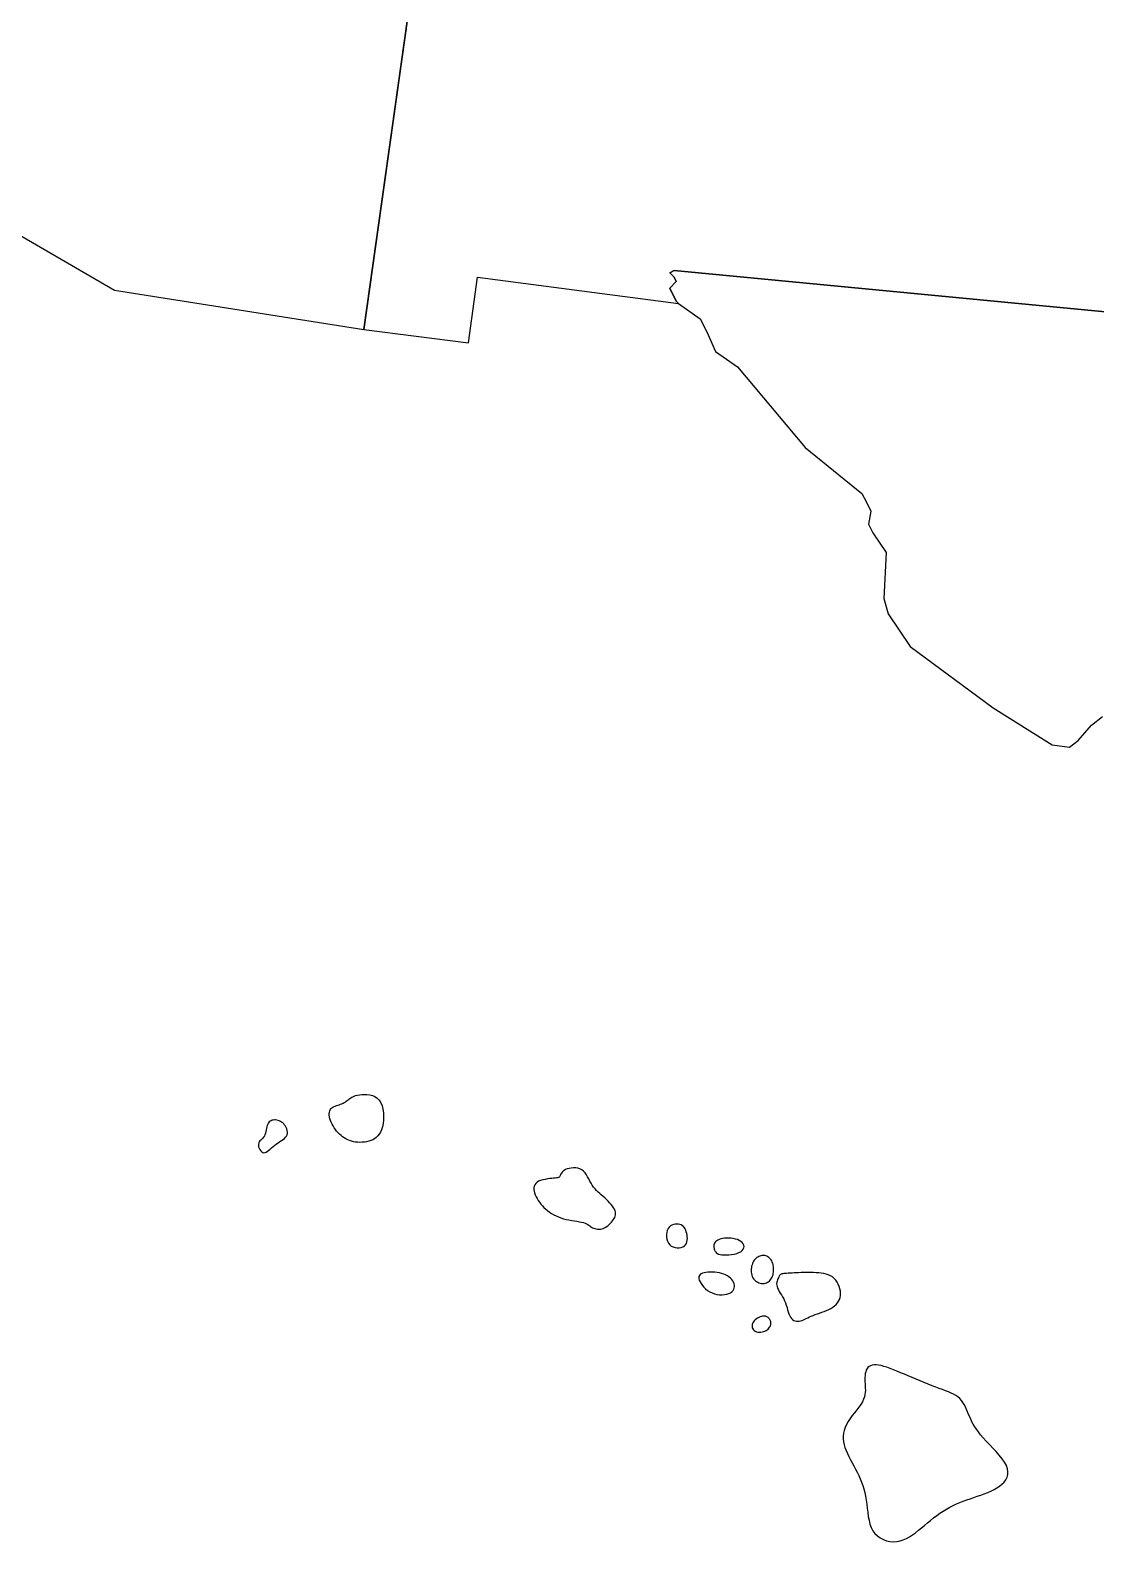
# Model space of a CAD drawing. Extents: x -21.6 to -5.8, y -9.1 to 2.6.
# Drawn here: x -18.67 to -15.871, y -9.111 to -5.14 of the extents above; entities that cross this region are included whole.
import ezdxf

# ---------------------------------------------------------------- set-up
doc = ezdxf.new("R2010")
doc.units = 0
doc.header["$MEASUREMENT"] = 0
doc.layers.add('BORDERS', color=18, linetype='CONTINUOUS')

msp = doc.modelspace()

# ---------------------------------------------------------------- linework, layer by layer
at = {"layer": 'BORDERS', "color": 7}
for p, q in [((-17.7941, -5.9265), (-17.4898, -3.7677)), ((-17.4898, -3.7677), (-17.7941, -5.9265)), ((-19.5567, -5.1801), (-18.4486, -5.8232)), ((-17.5185, -5.9609), (-17.4956, -5.7887)), ((-17.4956, -5.7887), (-16.9674, -5.8576)), ((-16.9903, -5.7772), (-16.9788, -5.7715)), ((-16.9788, -5.7715), (-16.9903, -5.7772)), ((-16.9788, -5.7887), (-16.9903, -5.7772)), ((-16.9903, -5.7772), (-16.9788, -5.7887)), ((-16.9788, -5.7715), (-15.8363, -5.8806)), ((-15.8363, -5.8806), (-16.9788, -5.7715)), ((-16.9731, -5.8002), (-16.9788, -5.7887)), ((-16.9788, -5.7887), (-16.9731, -5.8002)), ((-18.4486, -5.8232), (-17.7941, -5.9265)), ((-16.9903, -5.8174), (-16.9731, -5.8002)), ((-16.9731, -5.8002), (-16.9903, -5.8174)), ((-16.9731, -5.8519), (-16.9903, -5.8174)), ((-16.9903, -5.8174), (-16.9731, -5.8519)), ((-16.9674, -5.8576), (-16.9731, -5.8519)), ((-16.9731, -5.8519), (-16.9674, -5.8576)), ((-16.9674, -5.8576), (-16.9099, -5.8978)), ((-16.9099, -5.8978), (-16.8927, -5.9322)), ((-17.7941, -5.9265), (-17.5185, -5.9609)), ((-16.8927, -5.9322), (-16.8698, -5.9839)), ((-16.8698, -5.9839), (-16.8123, -6.0241)), ((-16.8123, -6.0241), (-16.6344, -6.2365)), ((-16.6344, -6.2365), (-16.4851, -6.3571)), ((-16.4851, -6.3571), (-16.4736, -6.3801)), ((-16.4736, -6.3801), (-16.4621, -6.403)), ((-16.4621, -6.403), (-16.4679, -6.4375)), ((-16.4679, -6.4375), (-16.4564, -6.4604)), ((-16.4564, -6.4604), (-16.4219, -6.5121)), ((-16.4219, -6.5121), (-16.4277, -6.6327)), ((-16.4277, -6.6327), (-16.4162, -6.6729)), ((-16.4162, -6.6729), (-16.3588, -6.759)), ((-16.3588, -6.759), (-16.1406, -6.9198)), ((-16.1406, -6.9198), (-15.9856, -7.0174)), ((-15.8822, -6.9657), (-15.8535, -6.9427)), ((-15.9167, -7.0059), (-15.8822, -6.9657)), ((-15.9856, -7.0174), (-15.9396, -7.0231)), ((-15.9396, -7.0231), (-15.9167, -7.0059)), ((-17.8255, -7.9431), (-17.8226, -7.9415)), ((-17.8226, -7.9415), (-17.8192, -7.9401)), ((-17.8192, -7.9401), (-17.8154, -7.9388)), ((-17.8154, -7.9388), (-17.8108, -7.9377)), ((-17.8108, -7.9377), (-17.8056, -7.9367)), ((-17.8056, -7.9367), (-17.7995, -7.936)), ((-17.7995, -7.936), (-17.7927, -7.9357)), ((-17.7927, -7.9357), (-17.7857, -7.9359)), ((-17.7857, -7.9359), (-17.7785, -7.9368)), ((-17.7785, -7.9368), (-17.7714, -7.9386)), ((-17.7714, -7.9386), (-17.7646, -7.9414)), ((-17.7646, -7.9414), (-17.7585, -7.9454)), ((-17.8844, -7.9825), (-17.8836, -7.979)), ((-17.8836, -7.979), (-17.8822, -7.9758)), ((-17.8822, -7.9758), (-17.8804, -7.9731)), ((-17.8804, -7.9731), (-17.8781, -7.9708)), ((-17.8781, -7.9708), (-17.8753, -7.9689)), ((-17.8753, -7.9689), (-17.8722, -7.9674)), ((-17.8722, -7.9674), (-17.8689, -7.9661)), ((-17.8689, -7.9661), (-17.8654, -7.9649)), ((-17.8654, -7.9649), (-17.8618, -7.9638)), ((-17.8618, -7.9638), (-17.8583, -7.9627)), ((-17.8583, -7.9627), (-17.8548, -7.9616)), ((-17.8548, -7.9616), (-17.8516, -7.9602)), ((-17.8516, -7.9602), (-17.8486, -7.9588)), ((-17.8486, -7.9588), (-17.8457, -7.9572)), ((-17.8457, -7.9572), (-17.8429, -7.9555)), ((-17.8429, -7.9555), (-17.8403, -7.9537)), ((-17.8403, -7.9537), (-17.8378, -7.9519)), ((-17.8378, -7.9519), (-17.8354, -7.9501)), ((-17.8354, -7.9501), (-17.833, -7.9482)), ((-17.833, -7.9482), (-17.8306, -7.9464)), ((-17.8306, -7.9464), (-17.8282, -7.9447)), ((-17.8282, -7.9447), (-17.8255, -7.9431)), ((-17.7585, -7.9454), (-17.7533, -7.9508)), ((-17.7533, -7.9508), (-17.7491, -7.9576)), ((-17.7491, -7.9576), (-17.746, -7.9657)), ((-17.746, -7.9657), (-17.7438, -7.9746)), ((-17.7438, -7.9746), (-17.7425, -7.984)), ((-18.0489, -8.0207), (-18.0498, -8.0248)), ((-18.0478, -8.0169), (-18.0489, -8.0207)), ((-18.0465, -8.0134), (-18.0478, -8.0169)), ((-18.0447, -8.0105), (-18.0465, -8.0134)), ((-18.0427, -8.008), (-18.0447, -8.0105)), ((-18.0403, -8.0061), (-18.0427, -8.008)), ((-18.0377, -8.0046), (-18.0403, -8.0061)), ((-18.0349, -8.0035), (-18.0377, -8.0046)), ((-18.032, -8.0029), (-18.0349, -8.0035)), ((-18.0289, -8.0026), (-18.032, -8.0029)), ((-18.0257, -8.0027), (-18.0289, -8.0026)), ((-18.0225, -8.0031), (-18.0257, -8.0027)), ((-18.0193, -8.0039), (-18.0225, -8.0031)), ((-18.0161, -8.0051), (-18.0193, -8.0039)), ((-18.013, -8.0066), (-18.0161, -8.0051)), ((-18.01, -8.0084), (-18.013, -8.0066)), ((-18.0071, -8.0106), (-18.01, -8.0084)), ((-18.0045, -8.0131), (-18.0071, -8.0106)), ((-18.002, -8.016), (-18.0045, -8.0131)), ((-17.9997, -8.0192), (-18.002, -8.016)), ((-17.9978, -8.0227), (-17.9997, -8.0192)), ((-17.8847, -7.9864), (-17.8844, -7.9825)), ((-17.8846, -7.9905), (-17.8847, -7.9864)), ((-17.884, -7.9949), (-17.8846, -7.9905)), ((-17.883, -7.9995), (-17.884, -7.9949)), ((-17.8815, -8.0042), (-17.883, -7.9995)), ((-17.8797, -8.0089), (-17.8815, -8.0042)), ((-17.8774, -8.0137), (-17.8797, -8.0089)), ((-17.8748, -8.0184), (-17.8774, -8.0137)), ((-17.8719, -8.0231), (-17.8748, -8.0184)), ((-17.7451, -8.0208), (-17.7474, -8.0282)), ((-17.7435, -8.0124), (-17.7451, -8.0208)), ((-17.7425, -8.0033), (-17.7435, -8.0124)), ((-17.7425, -7.984), (-17.7421, -7.9937)), ((-17.7421, -7.9937), (-17.7425, -8.0033)), ((-18.0687, -8.0604), (-18.0701, -8.063)), ((-18.0668, -8.0579), (-18.0687, -8.0604)), ((-18.0645, -8.0556), (-18.0668, -8.0579)), ((-18.0621, -8.0533), (-18.0645, -8.0556)), ((-18.0597, -8.0508), (-18.0621, -8.0533)), ((-18.0574, -8.048), (-18.0597, -8.0508)), ((-18.0553, -8.0449), (-18.0574, -8.048)), ((-18.0537, -8.0414), (-18.0553, -8.0449)), ((-18.0525, -8.0374), (-18.0537, -8.0414)), ((-18.0515, -8.0333), (-18.0525, -8.0374)), ((-18.0506, -8.029), (-18.0515, -8.0333)), ((-18.0498, -8.0248), (-18.0506, -8.029)), ((-18.019, -8.0624), (-18.0145, -8.0596)), ((-18.0145, -8.0596), (-18.0102, -8.0568)), ((-18.0102, -8.0568), (-18.0061, -8.054)), ((-18.0061, -8.054), (-18.0025, -8.0511)), ((-18.0025, -8.0511), (-17.9995, -8.0481)), ((-17.9995, -8.0481), (-17.9972, -8.0449)), ((-17.9963, -8.0264), (-17.9978, -8.0227)), ((-17.9972, -8.0449), (-17.9956, -8.0415)), ((-17.9953, -8.0302), (-17.9963, -8.0264)), ((-17.9956, -8.0415), (-17.9948, -8.0378)), ((-17.9947, -8.034), (-17.9953, -8.0302)), ((-17.9948, -8.0378), (-17.9947, -8.034)), ((-17.8687, -8.0277), (-17.8719, -8.0231)), ((-17.8653, -8.032), (-17.8687, -8.0277)), ((-17.8616, -8.0362), (-17.8653, -8.032)), ((-17.8578, -8.0401), (-17.8616, -8.0362)), ((-17.8538, -8.0437), (-17.8578, -8.0401)), ((-17.8497, -8.047), (-17.8538, -8.0437)), ((-17.8454, -8.0499), (-17.8497, -8.047)), ((-17.841, -8.0526), (-17.8454, -8.0499)), ((-17.8363, -8.0549), (-17.841, -8.0526)), ((-17.8315, -8.0568), (-17.8363, -8.0549)), ((-17.8264, -8.0584), (-17.8315, -8.0568)), ((-17.8211, -8.0597), (-17.8264, -8.0584)), ((-17.8156, -8.0607), (-17.8211, -8.0597)), ((-17.8099, -8.0612), (-17.8156, -8.0607)), ((-17.7923, -8.0608), (-17.7982, -8.0613)), ((-17.7866, -8.0598), (-17.7923, -8.0608)), ((-17.7809, -8.0585), (-17.7866, -8.0598)), ((-17.7755, -8.0568), (-17.7809, -8.0585)), ((-17.7704, -8.0546), (-17.7755, -8.0568)), ((-17.7656, -8.0519), (-17.7704, -8.0546)), ((-17.7611, -8.0487), (-17.7656, -8.0519)), ((-17.757, -8.0448), (-17.7611, -8.0487)), ((-17.7533, -8.0401), (-17.757, -8.0448)), ((-17.7501, -8.0346), (-17.7533, -8.0401)), ((-17.7474, -8.0282), (-17.7501, -8.0346)), ((-18.0701, -8.063), (-18.0709, -8.066)), ((-18.0709, -8.066), (-18.0709, -8.0694)), ((-18.0709, -8.0694), (-18.0703, -8.073)), ((-18.0703, -8.073), (-18.069, -8.0767)), ((-18.069, -8.0767), (-18.0672, -8.0802)), ((-18.0672, -8.0802), (-18.0649, -8.0834)), ((-18.0649, -8.0834), (-18.0623, -8.086)), ((-18.0623, -8.086), (-18.0595, -8.0878)), ((-18.0595, -8.0878), (-18.0565, -8.0886)), ((-18.0565, -8.0886), (-18.0534, -8.0883)), ((-18.0534, -8.0883), (-18.0502, -8.0871)), ((-18.0502, -8.0871), (-18.0469, -8.085)), ((-18.0469, -8.085), (-18.0434, -8.0822)), ((-18.0434, -8.0822), (-18.0398, -8.0791)), ((-18.0398, -8.0791), (-18.0361, -8.0756)), ((-18.0361, -8.0756), (-18.0321, -8.0721)), ((-18.0321, -8.0721), (-18.0279, -8.0686)), ((-18.0279, -8.0686), (-18.0235, -8.0654)), ((-18.0235, -8.0654), (-18.019, -8.0624)), ((-17.8041, -8.0615), (-17.8099, -8.0612)), ((-17.7982, -8.0613), (-17.8041, -8.0615)), ((-17.2727, -8.1398), (-17.2745, -8.1422)), ((-17.2703, -8.1374), (-17.2727, -8.1398)), ((-17.2674, -8.1351), (-17.2703, -8.1374)), ((-17.2637, -8.1331), (-17.2674, -8.1351)), ((-17.2593, -8.1313), (-17.2637, -8.1331)), ((-17.2543, -8.1299), (-17.2593, -8.1313)), ((-17.2488, -8.1289), (-17.2543, -8.1299)), ((-17.2431, -8.1284), (-17.2488, -8.1289)), ((-17.2373, -8.1286), (-17.2431, -8.1284)), ((-17.2316, -8.1295), (-17.2373, -8.1286)), ((-17.2261, -8.1312), (-17.2316, -8.1295)), ((-17.2211, -8.1338), (-17.2261, -8.1312)), ((-17.2167, -8.1373), (-17.2211, -8.1338)), ((-17.2127, -8.1416), (-17.2167, -8.1373)), ((-17.3463, -8.1767), (-17.347, -8.1808)), ((-17.3448, -8.1729), (-17.3463, -8.1767)), ((-17.3423, -8.1694), (-17.3448, -8.1729)), ((-17.3389, -8.1664), (-17.3423, -8.1694)), ((-17.3346, -8.1639), (-17.3389, -8.1664)), ((-17.3294, -8.1618), (-17.3346, -8.1639)), ((-17.3237, -8.16), (-17.3294, -8.1618)), ((-17.3176, -8.1587), (-17.3237, -8.16)), ((-17.3115, -8.1576), (-17.3176, -8.1587)), ((-17.3056, -8.1568), (-17.3115, -8.1576)), ((-17.3001, -8.1561), (-17.3056, -8.1568)), ((-17.2952, -8.1557), (-17.3001, -8.1561)), ((-17.2912, -8.1553), (-17.2952, -8.1557)), ((-17.288, -8.155), (-17.2912, -8.1553)), ((-17.2854, -8.1546), (-17.288, -8.155)), ((-17.2834, -8.1542), (-17.2854, -8.1546)), ((-17.2819, -8.1536), (-17.2834, -8.1542)), ((-17.2807, -8.1529), (-17.2819, -8.1536)), ((-17.2798, -8.1518), (-17.2807, -8.1529)), ((-17.2789, -8.1505), (-17.2798, -8.1518)), ((-17.2781, -8.1488), (-17.2789, -8.1505)), ((-17.2771, -8.1468), (-17.2781, -8.1488)), ((-17.276, -8.1446), (-17.2771, -8.1468)), ((-17.2745, -8.1422), (-17.276, -8.1446)), ((-17.2092, -8.1466), (-17.2127, -8.1416)), ((-17.206, -8.1519), (-17.2092, -8.1466)), ((-17.2029, -8.1575), (-17.206, -8.1519)), ((-17.1999, -8.1632), (-17.2029, -8.1575)), ((-17.1969, -8.1689), (-17.1999, -8.1632)), ((-17.1937, -8.1742), (-17.1969, -8.1689)), ((-17.1902, -8.1791), (-17.1937, -8.1742)), ((-17.1865, -8.1837), (-17.1902, -8.1791)), ((-17.347, -8.1808), (-17.347, -8.1852)), ((-17.347, -8.1852), (-17.3463, -8.1898)), ((-17.3463, -8.1898), (-17.3451, -8.1945)), ((-17.3451, -8.1945), (-17.3434, -8.1994)), ((-17.3434, -8.1994), (-17.3412, -8.2043)), ((-17.3412, -8.2043), (-17.3387, -8.2091)), ((-17.3387, -8.2091), (-17.3358, -8.214)), ((-17.3358, -8.214), (-17.3325, -8.2188)), ((-17.3325, -8.2188), (-17.3288, -8.2235)), ((-17.1826, -8.1879), (-17.1865, -8.1837)), ((-17.1785, -8.192), (-17.1826, -8.1879)), ((-17.1742, -8.1959), (-17.1785, -8.192)), ((-17.1699, -8.1997), (-17.1742, -8.1959)), ((-17.1655, -8.2036), (-17.1699, -8.1997)), ((-17.1611, -8.2075), (-17.1655, -8.2036)), ((-17.1566, -8.2116), (-17.1611, -8.2075)), ((-17.1523, -8.2159), (-17.1566, -8.2116)), ((-17.1481, -8.2202), (-17.1523, -8.2159)), ((-17.3288, -8.2235), (-17.3248, -8.2281)), ((-17.3248, -8.2281), (-17.3206, -8.2325)), ((-17.3206, -8.2325), (-17.316, -8.2368)), ((-17.316, -8.2368), (-17.3111, -8.2409)), ((-17.3111, -8.2409), (-17.306, -8.2447)), ((-17.306, -8.2447), (-17.3005, -8.2483)), ((-17.3005, -8.2483), (-17.2948, -8.2516)), ((-17.2948, -8.2516), (-17.2889, -8.2547)), ((-17.2889, -8.2547), (-17.2826, -8.2574)), ((-17.2826, -8.2574), (-17.2761, -8.2599)), ((-17.1443, -8.2245), (-17.1481, -8.2202)), ((-17.1408, -8.2288), (-17.1443, -8.2245)), ((-17.1378, -8.2331), (-17.1408, -8.2288)), ((-17.1354, -8.2372), (-17.1378, -8.2331)), ((-17.1364, -8.2618), (-17.1347, -8.2586)), ((-17.1336, -8.2412), (-17.1354, -8.2372)), ((-17.1347, -8.2586), (-17.1334, -8.2554)), ((-17.1326, -8.245), (-17.1336, -8.2412)), ((-17.1334, -8.2554), (-17.1326, -8.2521)), ((-17.1323, -8.2486), (-17.1326, -8.245)), ((-17.1326, -8.2521), (-17.1323, -8.2486)), ((-17.2761, -8.2599), (-17.2693, -8.262)), ((-17.2693, -8.262), (-17.2622, -8.2638)), ((-17.2622, -8.2638), (-17.255, -8.2653)), ((-17.255, -8.2653), (-17.2478, -8.2666)), ((-17.2478, -8.2666), (-17.2407, -8.2677)), ((-17.2407, -8.2677), (-17.2339, -8.2688)), ((-17.2339, -8.2688), (-17.2276, -8.2699)), ((-17.2276, -8.2699), (-17.2218, -8.2711)), ((-17.2218, -8.2711), (-17.2166, -8.2724)), ((-17.2166, -8.2724), (-17.2123, -8.2738)), ((-17.2123, -8.2738), (-17.2087, -8.2755)), ((-17.2087, -8.2755), (-17.2056, -8.2772)), ((-17.2056, -8.2772), (-17.2028, -8.279)), ((-17.2028, -8.279), (-17.2004, -8.2808)), ((-17.2004, -8.2808), (-17.198, -8.2826)), ((-17.198, -8.2826), (-17.1956, -8.2842)), ((-17.1956, -8.2842), (-17.1929, -8.2857)), ((-17.1929, -8.2857), (-17.19, -8.287)), ((-17.19, -8.287), (-17.1868, -8.288)), ((-17.1868, -8.288), (-17.1833, -8.2888)), ((-17.1833, -8.2888), (-17.1797, -8.2893)), ((-17.1797, -8.2893), (-17.176, -8.2894)), ((-17.176, -8.2894), (-17.1722, -8.2892)), ((-17.1722, -8.2892), (-17.1684, -8.2886)), ((-17.1684, -8.2886), (-17.1648, -8.2875)), ((-17.1648, -8.2875), (-17.1612, -8.2861)), ((-17.1612, -8.2861), (-17.1578, -8.2842)), ((-17.1578, -8.2842), (-17.1546, -8.282)), ((-17.1546, -8.282), (-17.1515, -8.2795)), ((-17.1515, -8.2795), (-17.1485, -8.2768)), ((-17.1485, -8.2768), (-17.1457, -8.2739)), ((-17.1457, -8.2739), (-17.1431, -8.271)), ((-17.1431, -8.271), (-17.1407, -8.2679)), ((-17.1407, -8.2679), (-17.1384, -8.2648)), ((-17.1384, -8.2648), (-17.1364, -8.2618)), ((-16.9982, -8.2982), (-16.9988, -8.3039)), ((-16.9968, -8.2929), (-16.9982, -8.2982)), ((-16.9946, -8.2882), (-16.9968, -8.2929)), ((-16.9917, -8.2843), (-16.9946, -8.2882)), ((-16.9882, -8.2811), (-16.9917, -8.2843)), ((-16.9843, -8.2788), (-16.9882, -8.2811)), ((-16.9801, -8.2772), (-16.9843, -8.2788)), ((-16.9758, -8.2763), (-16.9801, -8.2772)), ((-16.9714, -8.276), (-16.9758, -8.2763)), ((-16.9672, -8.2763), (-16.9714, -8.276)), ((-16.9633, -8.2772), (-16.9672, -8.2763)), ((-16.9598, -8.2786), (-16.9633, -8.2772)), ((-16.9568, -8.2805), (-16.9598, -8.2786)), ((-16.9541, -8.2829), (-16.9568, -8.2805)), ((-16.9518, -8.2857), (-16.9541, -8.2829)), ((-16.9498, -8.2889), (-16.9518, -8.2857)), ((-16.9481, -8.2925), (-16.9498, -8.2889)), ((-16.9467, -8.2964), (-16.9481, -8.2925)), ((-16.9456, -8.3006), (-16.9467, -8.2964)), ((-16.9988, -8.3039), (-16.9987, -8.3098)), ((-16.9987, -8.3098), (-16.9978, -8.3156)), ((-16.9978, -8.3156), (-16.9961, -8.3211)), ((-16.9961, -8.3211), (-16.9936, -8.3261)), ((-16.9936, -8.3261), (-16.9902, -8.3304)), ((-16.9902, -8.3304), (-16.986, -8.3338)), ((-16.986, -8.3338), (-16.9813, -8.3362)), ((-16.9813, -8.3362), (-16.9761, -8.3378)), ((-16.9761, -8.3378), (-16.9707, -8.3385)), ((-16.9707, -8.3385), (-16.9654, -8.3384)), ((-16.9654, -8.3384), (-16.9603, -8.3375)), ((-16.9603, -8.3375), (-16.9557, -8.3358)), ((-16.9557, -8.3358), (-16.9518, -8.3335)), ((-16.9518, -8.3335), (-16.9487, -8.3305)), ((-16.9487, -8.3305), (-16.9465, -8.327)), ((-16.9465, -8.327), (-16.945, -8.323)), ((-16.9447, -8.305), (-16.9456, -8.3006)), ((-16.945, -8.323), (-16.9441, -8.3187)), ((-16.9441, -8.3096), (-16.9447, -8.305)), ((-16.9439, -8.3142), (-16.9441, -8.3096)), ((-16.9441, -8.3187), (-16.9439, -8.3142)), ((-16.8741, -8.3305), (-16.8744, -8.3328)), ((-16.8744, -8.3328), (-16.8744, -8.3352)), ((-16.8744, -8.3352), (-16.8741, -8.3375)), ((-16.8735, -8.3282), (-16.8741, -8.3305)), ((-16.8741, -8.3375), (-16.8736, -8.3398)), ((-16.8724, -8.326), (-16.8735, -8.3282)), ((-16.8708, -8.3239), (-16.8724, -8.326)), ((-16.8688, -8.3218), (-16.8708, -8.3239)), ((-16.8664, -8.3199), (-16.8688, -8.3218)), ((-16.8634, -8.3181), (-16.8664, -8.3199)), ((-16.8599, -8.3166), (-16.8634, -8.3181)), ((-16.856, -8.3153), (-16.8599, -8.3166)), ((-16.8515, -8.3143), (-16.856, -8.3153)), ((-16.8466, -8.3136), (-16.8515, -8.3143)), ((-16.8411, -8.3132), (-16.8466, -8.3136)), ((-16.8354, -8.3132), (-16.8411, -8.3132)), ((-16.8294, -8.3136), (-16.8354, -8.3132)), ((-16.8234, -8.3143), (-16.8294, -8.3136)), ((-16.8177, -8.3155), (-16.8234, -8.3143)), ((-16.8122, -8.3171), (-16.8177, -8.3155)), ((-16.8073, -8.3191), (-16.8122, -8.3171)), ((-16.803, -8.3216), (-16.8073, -8.3191)), ((-16.7996, -8.3246), (-16.803, -8.3216)), ((-16.7971, -8.3279), (-16.7996, -8.3246)), ((-16.7956, -8.3315), (-16.7971, -8.3279)), ((-16.795, -8.3352), (-16.7956, -8.3315)), ((-16.7955, -8.3388), (-16.795, -8.3352)), ((-16.8736, -8.3398), (-16.873, -8.3421)), ((-16.873, -8.3421), (-16.8722, -8.3443)), ((-16.8722, -8.3443), (-16.8713, -8.3465)), ((-16.8713, -8.3465), (-16.8703, -8.3485)), ((-16.8703, -8.3485), (-16.8689, -8.3504)), ((-16.8689, -8.3504), (-16.8671, -8.3522)), ((-16.8671, -8.3522), (-16.8648, -8.3537)), ((-16.8648, -8.3537), (-16.8618, -8.355)), ((-16.8618, -8.355), (-16.858, -8.356)), ((-16.858, -8.356), (-16.8534, -8.3567)), ((-16.8534, -8.3567), (-16.8478, -8.3571)), ((-16.8478, -8.3571), (-16.8414, -8.3571)), ((-16.8414, -8.3571), (-16.8346, -8.3568)), ((-16.8346, -8.3568), (-16.8276, -8.356)), ((-16.8276, -8.356), (-16.8207, -8.3548)), ((-16.8207, -8.3548), (-16.8142, -8.3532)), ((-16.8142, -8.3532), (-16.8084, -8.3512)), ((-16.8084, -8.3512), (-16.8034, -8.3487)), ((-16.8034, -8.3487), (-16.7996, -8.3457)), ((-16.7996, -8.3457), (-16.797, -8.3424)), ((-16.797, -8.3424), (-16.7955, -8.3388)), ((-16.7714, -8.3768), (-16.7728, -8.38)), ((-16.7697, -8.3739), (-16.7714, -8.3768)), ((-16.7679, -8.3712), (-16.7697, -8.3739)), ((-16.7659, -8.3687), (-16.7679, -8.3712)), ((-16.7637, -8.3664), (-16.7659, -8.3687)), ((-16.7614, -8.3644), (-16.7637, -8.3664)), ((-16.7589, -8.3627), (-16.7614, -8.3644)), ((-16.7563, -8.3612), (-16.7589, -8.3627)), ((-16.7537, -8.3601), (-16.7563, -8.3612)), ((-16.751, -8.3592), (-16.7537, -8.3601)), ((-16.7482, -8.3587), (-16.751, -8.3592)), ((-16.7454, -8.3585), (-16.7482, -8.3587)), ((-16.7427, -8.3586), (-16.7454, -8.3585)), ((-16.74, -8.359), (-16.7427, -8.3586)), ((-16.7373, -8.3598), (-16.74, -8.359)), ((-16.7347, -8.3609), (-16.7373, -8.3598)), ((-16.7322, -8.3622), (-16.7347, -8.3609)), ((-16.7299, -8.3639), (-16.7322, -8.3622)), ((-16.7277, -8.3658), (-16.7299, -8.3639)), ((-16.7257, -8.368), (-16.7277, -8.3658)), ((-16.7238, -8.3704), (-16.7257, -8.368)), ((-16.7222, -8.3731), (-16.7238, -8.3704)), ((-16.7208, -8.3759), (-16.7222, -8.3731)), ((-16.7197, -8.3789), (-16.7208, -8.3759)), ((-16.9134, -8.4137), (-16.9138, -8.4167)), ((-16.9138, -8.4167), (-16.9135, -8.42)), ((-16.9122, -8.4111), (-16.9134, -8.4137)), ((-16.9103, -8.4089), (-16.9122, -8.4111)), ((-16.9076, -8.407), (-16.9103, -8.4089)), ((-16.9042, -8.4055), (-16.9076, -8.407)), ((-16.9001, -8.4042), (-16.9042, -8.4055)), ((-16.8954, -8.4033), (-16.9001, -8.4042)), ((-16.89, -8.4026), (-16.8954, -8.4033)), ((-16.8843, -8.4022), (-16.89, -8.4026)), ((-16.8782, -8.4022), (-16.8843, -8.4022)), ((-16.872, -8.4025), (-16.8782, -8.4022)), ((-16.8658, -8.4032), (-16.872, -8.4025)), ((-16.8597, -8.4042), (-16.8658, -8.4032)), ((-16.8538, -8.4057), (-16.8597, -8.4042)), ((-16.8483, -8.4076), (-16.8538, -8.4057)), ((-16.8432, -8.4098), (-16.8483, -8.4076)), ((-16.8386, -8.4124), (-16.8432, -8.4098)), ((-16.8344, -8.4153), (-16.8386, -8.4124)), ((-16.8306, -8.4184), (-16.8344, -8.4153)), ((-16.776, -8.3944), (-16.7761, -8.3983)), ((-16.7761, -8.3983), (-16.7759, -8.4023)), ((-16.7756, -8.3906), (-16.776, -8.3944)), ((-16.7759, -8.4023), (-16.7754, -8.4062)), ((-16.7749, -8.3869), (-16.7756, -8.3906)), ((-16.7754, -8.4062), (-16.7746, -8.41)), ((-16.774, -8.3833), (-16.7749, -8.3869)), ((-16.7746, -8.41), (-16.7734, -8.4136)), ((-16.7728, -8.38), (-16.774, -8.3833)), ((-16.7734, -8.4136), (-16.7719, -8.4171)), ((-16.7719, -8.4171), (-16.7699, -8.4202)), ((-16.7225, -8.4186), (-16.721, -8.4157)), ((-16.721, -8.4157), (-16.7198, -8.4127)), ((-16.7198, -8.4127), (-16.7188, -8.4094)), ((-16.7187, -8.3821), (-16.7197, -8.3789)), ((-16.7188, -8.4094), (-16.718, -8.4061)), ((-16.718, -8.3854), (-16.7187, -8.3821)), ((-16.7175, -8.3888), (-16.718, -8.3854)), ((-16.718, -8.4061), (-16.7175, -8.4027)), ((-16.7172, -8.3922), (-16.7175, -8.3888)), ((-16.7175, -8.4027), (-16.7172, -8.3992)), ((-16.7171, -8.3957), (-16.7172, -8.3922)), ((-16.7172, -8.3992), (-16.7171, -8.3957)), ((-16.7048, -8.4171), (-16.706, -8.4197)), ((-16.7037, -8.4149), (-16.7048, -8.4171)), ((-16.7028, -8.413), (-16.7037, -8.4149)), ((-16.7019, -8.4115), (-16.7028, -8.413)), ((-16.701, -8.4102), (-16.7019, -8.4115)), ((-16.7001, -8.4092), (-16.701, -8.4102)), ((-16.6989, -8.4084), (-16.7001, -8.4092)), ((-16.6975, -8.4078), (-16.6989, -8.4084)), ((-16.6956, -8.4073), (-16.6975, -8.4078)), ((-16.6933, -8.4068), (-16.6956, -8.4073)), ((-16.6904, -8.4064), (-16.6933, -8.4068)), ((-16.687, -8.4061), (-16.6904, -8.4064)), ((-16.683, -8.4057), (-16.687, -8.4061)), ((-16.6786, -8.4054), (-16.683, -8.4057)), ((-16.6738, -8.4051), (-16.6786, -8.4054)), ((-16.6687, -8.4048), (-16.6738, -8.4051)), ((-16.6632, -8.4045), (-16.6687, -8.4048)), ((-16.6574, -8.4043), (-16.6632, -8.4045)), ((-16.6514, -8.404), (-16.6574, -8.4043)), ((-16.6452, -8.4038), (-16.6514, -8.404)), ((-16.6388, -8.4035), (-16.6452, -8.4038)), ((-16.6323, -8.4034), (-16.6388, -8.4035)), ((-16.6256, -8.4033), (-16.6323, -8.4034)), ((-16.6189, -8.4034), (-16.6256, -8.4033)), ((-16.6122, -8.4036), (-16.6189, -8.4034)), ((-16.6055, -8.4039), (-16.6122, -8.4036)), ((-16.5988, -8.4044), (-16.6055, -8.4039)), ((-16.5922, -8.4052), (-16.5988, -8.4044)), ((-16.5857, -8.4062), (-16.5922, -8.4052)), ((-16.5795, -8.4077), (-16.5857, -8.4062)), ((-16.5736, -8.4096), (-16.5795, -8.4077)), ((-16.568, -8.4121), (-16.5736, -8.4096)), ((-16.5628, -8.4152), (-16.568, -8.4121)), ((-16.5581, -8.4189), (-16.5628, -8.4152)), ((-16.9135, -8.42), (-16.9124, -8.4239)), ((-16.9124, -8.4239), (-16.9105, -8.4281)), ((-16.9105, -8.4281), (-16.9078, -8.4326)), ((-16.9078, -8.4326), (-16.9044, -8.4373)), ((-16.9044, -8.4373), (-16.9004, -8.4419)), ((-16.9004, -8.4419), (-16.8958, -8.4464)), ((-16.8958, -8.4464), (-16.8907, -8.4505)), ((-16.8907, -8.4505), (-16.8851, -8.4542)), ((-16.8851, -8.4542), (-16.879, -8.4572)), ((-16.879, -8.4572), (-16.8726, -8.4594)), ((-16.8351, -8.4586), (-16.8305, -8.4565)), ((-16.8274, -8.4218), (-16.8306, -8.4184)), ((-16.8305, -8.4565), (-16.8267, -8.4539)), ((-16.8248, -8.4253), (-16.8274, -8.4218)), ((-16.8267, -8.4539), (-16.8239, -8.4509)), ((-16.8227, -8.429), (-16.8248, -8.4253)), ((-16.8239, -8.4509), (-16.8218, -8.4476)), ((-16.8212, -8.4328), (-16.8227, -8.429)), ((-16.8218, -8.4476), (-16.8206, -8.4441)), ((-16.8203, -8.4367), (-16.8212, -8.4328)), ((-16.8206, -8.4441), (-16.8201, -8.4404)), ((-16.8201, -8.4404), (-16.8203, -8.4367)), ((-16.7699, -8.4202), (-16.7676, -8.4229)), ((-16.7676, -8.4229), (-16.765, -8.4254)), ((-16.765, -8.4254), (-16.7621, -8.4274)), ((-16.7621, -8.4274), (-16.7589, -8.4291)), ((-16.7589, -8.4291), (-16.7557, -8.4304)), ((-16.7557, -8.4304), (-16.7523, -8.4313)), ((-16.7523, -8.4313), (-16.7489, -8.4319)), ((-16.7489, -8.4319), (-16.7456, -8.4321)), ((-16.7456, -8.4321), (-16.7424, -8.4319)), ((-16.7424, -8.4319), (-16.7392, -8.4313)), ((-16.7392, -8.4313), (-16.7363, -8.4304)), ((-16.7363, -8.4304), (-16.7335, -8.4292)), ((-16.7335, -8.4292), (-16.7308, -8.4277)), ((-16.7308, -8.4277), (-16.7284, -8.4258)), ((-16.7284, -8.4258), (-16.7262, -8.4237)), ((-16.7262, -8.4237), (-16.7242, -8.4213)), ((-16.7242, -8.4213), (-16.7225, -8.4186)), ((-16.7088, -8.4292), (-16.7092, -8.4328)), ((-16.7092, -8.4328), (-16.709, -8.4366)), ((-16.709, -8.4366), (-16.7083, -8.4405)), ((-16.7081, -8.4258), (-16.7088, -8.4292)), ((-16.7083, -8.4405), (-16.7068, -8.4445)), ((-16.7071, -8.4226), (-16.7081, -8.4258)), ((-16.706, -8.4197), (-16.7071, -8.4226)), ((-16.7068, -8.4445), (-16.7048, -8.4487)), ((-16.7048, -8.4487), (-16.7024, -8.453)), ((-16.7024, -8.453), (-16.6996, -8.4575)), ((-16.6996, -8.4575), (-16.6966, -8.4622)), ((-16.5539, -8.4234), (-16.5581, -8.4189)), ((-16.5503, -8.4284), (-16.5539, -8.4234)), ((-16.5472, -8.434), (-16.5503, -8.4284)), ((-16.5448, -8.4399), (-16.5472, -8.434)), ((-16.543, -8.446), (-16.5448, -8.4399)), ((-16.5418, -8.4521), (-16.543, -8.446)), ((-16.5414, -8.4581), (-16.5418, -8.4521)), ((-16.8726, -8.4594), (-16.866, -8.4609)), ((-16.866, -8.4609), (-16.8593, -8.4617)), ((-16.8593, -8.4617), (-16.8527, -8.4618)), ((-16.8527, -8.4618), (-16.8463, -8.4613)), ((-16.8463, -8.4613), (-16.8404, -8.4602)), ((-16.8404, -8.4602), (-16.8351, -8.4586)), ((-16.6966, -8.4622), (-16.6937, -8.4671)), ((-16.6937, -8.4671), (-16.6908, -8.4723)), ((-16.6908, -8.4723), (-16.6882, -8.4778)), ((-16.6882, -8.4778), (-16.6859, -8.4835)), ((-16.6859, -8.4835), (-16.6838, -8.4895)), ((-16.6838, -8.4895), (-16.682, -8.4954)), ((-16.682, -8.4954), (-16.6803, -8.5013)), ((-16.5669, -8.4977), (-16.5618, -8.4946)), ((-16.5618, -8.4946), (-16.5572, -8.4912)), ((-16.5572, -8.4912), (-16.5531, -8.4875)), ((-16.5531, -8.4875), (-16.5496, -8.4835)), ((-16.5496, -8.4835), (-16.5466, -8.4791)), ((-16.5466, -8.4791), (-16.5443, -8.4744)), ((-16.5443, -8.4744), (-16.5426, -8.4693)), ((-16.5426, -8.4693), (-16.5416, -8.4639)), ((-16.5416, -8.4639), (-16.5414, -8.4581)), ((-16.7721, -8.5358), (-16.7732, -8.539)), ((-16.7704, -8.5328), (-16.7721, -8.5358)), ((-16.7682, -8.53), (-16.7704, -8.5328)), ((-16.7656, -8.5274), (-16.7682, -8.53)), ((-16.7626, -8.5252), (-16.7656, -8.5274)), ((-16.7593, -8.5232), (-16.7626, -8.5252)), ((-16.756, -8.5215), (-16.7593, -8.5232)), ((-16.7526, -8.5201), (-16.756, -8.5215)), ((-16.7493, -8.5191), (-16.7526, -8.5201)), ((-16.7462, -8.5184), (-16.7493, -8.5191)), ((-16.7434, -8.518), (-16.7462, -8.5184)), ((-16.7409, -8.518), (-16.7434, -8.518)), ((-16.7386, -8.5183), (-16.7409, -8.518)), ((-16.7366, -8.5188), (-16.7386, -8.5183)), ((-16.7347, -8.5196), (-16.7366, -8.5188)), ((-16.733, -8.5207), (-16.7347, -8.5196)), ((-16.7315, -8.5219), (-16.733, -8.5207)), ((-16.7301, -8.5234), (-16.7315, -8.5219)), ((-16.7287, -8.525), (-16.7301, -8.5234)), ((-16.7275, -8.5268), (-16.7287, -8.525)), ((-16.7264, -8.5286), (-16.7275, -8.5268)), ((-16.7256, -8.5307), (-16.7264, -8.5286)), ((-16.7249, -8.5328), (-16.7256, -8.5307)), ((-16.7246, -8.5351), (-16.7249, -8.5328)), ((-16.7245, -8.5374), (-16.7246, -8.5351)), ((-16.6803, -8.5013), (-16.6786, -8.5069)), ((-16.6786, -8.5069), (-16.6768, -8.5122)), ((-16.6768, -8.5122), (-16.6748, -8.517)), ((-16.6748, -8.517), (-16.6726, -8.5211)), ((-16.6726, -8.5211), (-16.67, -8.5245)), ((-16.67, -8.5245), (-16.6672, -8.5272)), ((-16.6672, -8.5272), (-16.664, -8.5292)), ((-16.664, -8.5292), (-16.6607, -8.5305)), ((-16.6607, -8.5305), (-16.6572, -8.5313)), ((-16.6572, -8.5313), (-16.6536, -8.5316)), ((-16.6536, -8.5316), (-16.6499, -8.5313)), ((-16.6499, -8.5313), (-16.6463, -8.5306)), ((-16.6463, -8.5306), (-16.6426, -8.5295)), ((-16.6426, -8.5295), (-16.639, -8.5281)), ((-16.639, -8.5281), (-16.6353, -8.5264)), ((-16.6353, -8.5264), (-16.6315, -8.5245)), ((-16.6315, -8.5245), (-16.6274, -8.5225)), ((-16.6274, -8.5225), (-16.6231, -8.5203)), ((-16.6231, -8.5203), (-16.6185, -8.5182)), ((-16.6185, -8.5182), (-16.6135, -8.516)), ((-16.6135, -8.516), (-16.6081, -8.5139)), ((-16.6081, -8.5139), (-16.6023, -8.5119)), ((-16.6023, -8.5119), (-16.5964, -8.5098)), ((-16.5964, -8.5098), (-16.5903, -8.5077)), ((-16.5903, -8.5077), (-16.5841, -8.5055)), ((-16.5841, -8.5055), (-16.5781, -8.5031)), ((-16.5781, -8.5031), (-16.5723, -8.5005)), ((-16.5723, -8.5005), (-16.5669, -8.4977)), ((-16.7732, -8.539), (-16.7738, -8.5422)), ((-16.7738, -8.5422), (-16.7738, -8.5454)), ((-16.7738, -8.5454), (-16.7732, -8.5485)), ((-16.7732, -8.5485), (-16.7721, -8.5514)), ((-16.7721, -8.5514), (-16.7704, -8.5539)), ((-16.7704, -8.5539), (-16.7682, -8.5561)), ((-16.7682, -8.5561), (-16.7654, -8.5578)), ((-16.7654, -8.5578), (-16.7622, -8.559)), ((-16.7622, -8.559), (-16.7587, -8.5598)), ((-16.7587, -8.5598), (-16.755, -8.5602)), ((-16.755, -8.5602), (-16.7511, -8.5601)), ((-16.7511, -8.5601), (-16.7473, -8.5596)), ((-16.7473, -8.5596), (-16.7435, -8.5588)), ((-16.7435, -8.5588), (-16.74, -8.5576)), ((-16.74, -8.5576), (-16.7369, -8.556)), ((-16.7369, -8.556), (-16.7341, -8.5542)), ((-16.7341, -8.5542), (-16.7316, -8.5521)), ((-16.7316, -8.5521), (-16.7295, -8.5498)), ((-16.7295, -8.5498), (-16.7278, -8.5474)), ((-16.7278, -8.5474), (-16.7264, -8.5449)), ((-16.7264, -8.5449), (-16.7254, -8.5424)), ((-16.7254, -8.5424), (-16.7248, -8.5399)), ((-16.7248, -8.5399), (-16.7245, -8.5374)), ((-16.4718, -8.656), (-16.4738, -8.6598)), ((-16.4693, -8.6528), (-16.4718, -8.656)), ((-16.4661, -8.6502), (-16.4693, -8.6528)), ((-16.4624, -8.6483), (-16.4661, -8.6502)), ((-16.4581, -8.647), (-16.4624, -8.6483)), ((-16.4532, -8.6463), (-16.4581, -8.647)), ((-16.4477, -8.6462), (-16.4532, -8.6463)), ((-16.4416, -8.6468), (-16.4477, -8.6462)), ((-16.4349, -8.6481), (-16.4416, -8.6468)), ((-16.4276, -8.65), (-16.4349, -8.6481)), ((-16.4197, -8.6524), (-16.4276, -8.65)), ((-16.4113, -8.6554), (-16.4197, -8.6524)), ((-16.4025, -8.6588), (-16.4113, -8.6554)), ((-16.477, -8.674), (-16.4774, -8.6794)), ((-16.4774, -8.6794), (-16.4774, -8.6849)), ((-16.4774, -8.6849), (-16.4773, -8.6906)), ((-16.4773, -8.6906), (-16.477, -8.6962)), ((-16.4764, -8.6689), (-16.477, -8.674)), ((-16.4753, -8.6641), (-16.4764, -8.6689)), ((-16.4738, -8.6598), (-16.4753, -8.6641)), ((-16.3932, -8.6626), (-16.4025, -8.6588)), ((-16.3835, -8.6666), (-16.3932, -8.6626)), ((-16.3736, -8.6708), (-16.3835, -8.6666)), ((-16.3633, -8.6752), (-16.3736, -8.6708)), ((-16.3529, -8.6796), (-16.3633, -8.6752)), ((-16.3423, -8.684), (-16.3529, -8.6796)), ((-16.3318, -8.6883), (-16.3423, -8.684)), ((-16.3213, -8.6926), (-16.3318, -8.6883)), ((-16.3109, -8.6967), (-16.3213, -8.6926)), ((-16.4786, -8.7303), (-16.4808, -8.7365)), ((-16.4772, -8.7243), (-16.4786, -8.7303)), ((-16.4765, -8.7185), (-16.4772, -8.7243)), ((-16.477, -8.6962), (-16.4766, -8.7018)), ((-16.4766, -8.7018), (-16.4763, -8.7073)), ((-16.4762, -8.7129), (-16.4765, -8.7185)), ((-16.4763, -8.7073), (-16.4762, -8.7129)), ((-16.3009, -8.7007), (-16.3109, -8.6967)), ((-16.2912, -8.7044), (-16.3009, -8.7007)), ((-16.282, -8.7079), (-16.2912, -8.7044)), ((-16.2733, -8.7111), (-16.282, -8.7079)), ((-16.2652, -8.7141), (-16.2733, -8.7111)), ((-16.2577, -8.717), (-16.2652, -8.7141)), ((-16.2507, -8.72), (-16.2577, -8.717)), ((-16.2443, -8.7231), (-16.2507, -8.72)), ((-16.2384, -8.7265), (-16.2443, -8.7231)), ((-16.233, -8.7303), (-16.2384, -8.7265)), ((-16.2282, -8.7345), (-16.233, -8.7303)), ((-16.2239, -8.7394), (-16.2282, -8.7345)), ((-16.5047, -8.7718), (-16.5106, -8.7795)), ((-16.4988, -8.7643), (-16.5047, -8.7718)), ((-16.4932, -8.7569), (-16.4988, -8.7643)), ((-16.4882, -8.7498), (-16.4932, -8.7569)), ((-16.484, -8.743), (-16.4882, -8.7498)), ((-16.4808, -8.7365), (-16.484, -8.743)), ((-16.22, -8.7448), (-16.2239, -8.7394)), ((-16.2165, -8.7506), (-16.22, -8.7448)), ((-16.2134, -8.7567), (-16.2165, -8.7506)), ((-16.2104, -8.7631), (-16.2134, -8.7567)), ((-16.2075, -8.7696), (-16.2104, -8.7631)), ((-16.2048, -8.7762), (-16.2075, -8.7696)), ((-16.5296, -8.8105), (-16.5322, -8.8181)), ((-16.5261, -8.8028), (-16.5296, -8.8105)), ((-16.5216, -8.795), (-16.5261, -8.8028)), ((-16.5164, -8.7873), (-16.5216, -8.795)), ((-16.5106, -8.7795), (-16.5164, -8.7873)), ((-16.202, -8.7827), (-16.2048, -8.7762)), ((-16.1991, -8.7891), (-16.202, -8.7827)), ((-16.1961, -8.7955), (-16.1991, -8.7891)), ((-16.1927, -8.8019), (-16.1961, -8.7955)), ((-16.1888, -8.8085), (-16.1927, -8.8019)), ((-16.1844, -8.8153), (-16.1888, -8.8085)), ((-16.5338, -8.8256), (-16.5346, -8.8332)), ((-16.5346, -8.8332), (-16.5346, -8.8407)), ((-16.5346, -8.8407), (-16.5337, -8.8483)), ((-16.5322, -8.8181), (-16.5338, -8.8256)), ((-16.5337, -8.8483), (-16.5321, -8.8559)), ((-16.1793, -8.8224), (-16.1844, -8.8153)), ((-16.1733, -8.8299), (-16.1793, -8.8224)), ((-16.1665, -8.8378), (-16.1733, -8.8299)), ((-16.1586, -8.8463), (-16.1665, -8.8378)), ((-16.1501, -8.8553), (-16.1586, -8.8463)), ((-16.5321, -8.8559), (-16.5298, -8.8635)), ((-16.5298, -8.8635), (-16.5269, -8.8713)), ((-16.5269, -8.8713), (-16.5234, -8.8791)), ((-16.5234, -8.8791), (-16.5195, -8.8871)), ((-16.5195, -8.8871), (-16.5153, -8.8951)), ((-16.1413, -8.8645), (-16.1501, -8.8553)), ((-16.1326, -8.8739), (-16.1413, -8.8645)), ((-16.1243, -8.8834), (-16.1326, -8.8739)), ((-16.1168, -8.8928), (-16.1243, -8.8834)), ((-16.1104, -8.9019), (-16.1168, -8.8928)), ((-16.5153, -8.8951), (-16.5109, -8.9032)), ((-16.5109, -8.9032), (-16.5063, -8.9114)), ((-16.5063, -8.9114), (-16.5019, -8.9197)), ((-16.5019, -8.9197), (-16.4976, -8.928)), ((-16.4976, -8.928), (-16.4935, -8.9365)), ((-16.1057, -8.9108), (-16.1104, -8.9019)), ((-16.1028, -8.9191), (-16.1057, -8.9108)), ((-16.104, -8.9413), (-16.1021, -8.9344)), ((-16.1016, -8.927), (-16.1028, -8.9191)), ((-16.1021, -8.9344), (-16.1016, -8.927)), ((-16.4935, -8.9365), (-16.4897, -8.9451)), ((-16.4897, -8.9451), (-16.4862, -8.9539)), ((-16.4862, -8.9539), (-16.483, -8.9628)), ((-16.483, -8.9628), (-16.4801, -8.972)), ((-16.4801, -8.972), (-16.4776, -8.9815)), ((-16.1462, -8.9775), (-16.1381, -8.9735)), ((-16.1381, -8.9735), (-16.1304, -8.9692)), ((-16.1304, -8.9692), (-16.1234, -8.9645)), ((-16.1234, -8.9645), (-16.1172, -8.9594)), ((-16.1172, -8.9594), (-16.1117, -8.9538)), ((-16.1117, -8.9538), (-16.1073, -8.9478)), ((-16.1073, -8.9478), (-16.104, -8.9413)), ((-16.4776, -8.9815), (-16.4755, -8.9913)), ((-16.4755, -8.9913), (-16.4737, -9.0014)), ((-16.4737, -9.0014), (-16.4723, -9.0119)), ((-16.4723, -9.0119), (-16.4711, -9.0227)), ((-16.2458, -9.0155), (-16.237, -9.0114)), ((-16.237, -9.0114), (-16.228, -9.0077)), ((-16.228, -9.0077), (-16.2189, -9.0042)), ((-16.2189, -9.0042), (-16.2097, -9.0008)), ((-16.2097, -9.0008), (-16.2005, -8.9976)), ((-16.2005, -8.9976), (-16.1913, -8.9944)), ((-16.1913, -8.9944), (-16.182, -8.9913)), ((-16.182, -8.9913), (-16.1727, -8.988)), ((-16.1727, -8.988), (-16.1636, -8.9847)), ((-16.1636, -8.9847), (-16.1547, -8.9812)), ((-16.1547, -8.9812), (-16.1462, -8.9775)), ((-16.4711, -9.0227), (-16.4698, -9.0334)), ((-16.4698, -9.0334), (-16.4684, -9.0441)), ((-16.4684, -9.0441), (-16.4665, -9.0544)), ((-16.3048, -9.0546), (-16.2967, -9.0482)), ((-16.2967, -9.0482), (-16.2885, -9.0419)), ((-16.2885, -9.0419), (-16.2802, -9.0358)), ((-16.2802, -9.0358), (-16.2718, -9.0301)), ((-16.2718, -9.0301), (-16.2633, -9.0248)), ((-16.2633, -9.0248), (-16.2546, -9.0199)), ((-16.2546, -9.0199), (-16.2458, -9.0155)), ((-16.4665, -9.0544), (-16.464, -9.0643)), ((-16.464, -9.0643), (-16.4607, -9.0735)), ((-16.4607, -9.0735), (-16.4564, -9.0818)), ((-16.4564, -9.0818), (-16.4509, -9.0892)), ((-16.4509, -9.0892), (-16.4444, -9.0955)), ((-16.3604, -9.0978), (-16.3524, -9.0926)), ((-16.3524, -9.0926), (-16.3445, -9.0869)), ((-16.3445, -9.0869), (-16.3366, -9.0807)), ((-16.3366, -9.0807), (-16.3287, -9.0743)), ((-16.3287, -9.0743), (-16.3208, -9.0678)), ((-16.3208, -9.0678), (-16.3129, -9.0612)), ((-16.3129, -9.0612), (-16.3048, -9.0546)), ((-16.4444, -9.0955), (-16.437, -9.1008)), ((-16.437, -9.1008), (-16.4289, -9.105)), ((-16.4289, -9.105), (-16.4204, -9.1081)), ((-16.4204, -9.1081), (-16.4116, -9.11)), ((-16.4116, -9.11), (-16.4026, -9.1108)), ((-16.4026, -9.1108), (-16.3937, -9.1103)), ((-16.3937, -9.1103), (-16.3851, -9.1087)), ((-16.3851, -9.1087), (-16.3767, -9.106)), ((-16.3767, -9.106), (-16.3684, -9.1023)), ((-16.3684, -9.1023), (-16.3604, -9.0978))]:
    msp.add_line(p, q, dxfattribs=at)

doc.saveas('drawing.dxf')
